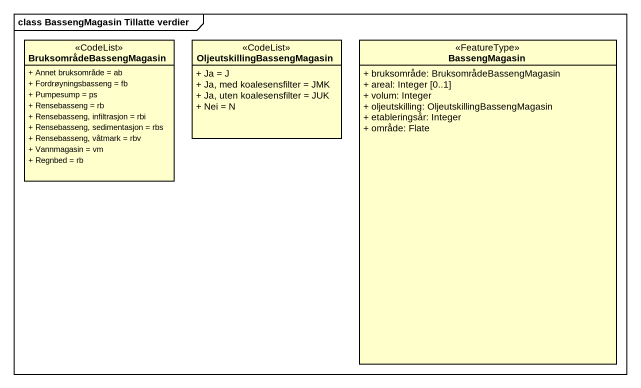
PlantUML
@startuml
mainframe class BassengMagasin Tillatte verdier
hide circle
hide empty members
skinparam classAttributeIconSize 0
class BruksområdeBassengMagasin <<CodeList>> {
  + Annet bruksområde = ab
  + Fordrøyningsbasseng = fb
  + Pumpesump = ps
  + Rensebasseng = rb
  + Rensebasseng, infiltrasjon = rbi
  + Rensebasseng, sedimentasjon = rbs
  + Rensebasseng, våtmark = rbv
  + Vannmagasin = vm
  + Regnbed = rb
}
class OljeutskillingBassengMagasin <<CodeList>> {
  + Ja = J
  + Ja, med koalesensfilter = JMK
  + Ja, uten koalesensfilter = JUK
  + Nei = N
}
class BassengMagasin <<FeatureType>> {
  + bruksområde: BruksområdeBassengMagasin
  + areal: Integer [0..1]
  + volum: Integer
  + oljeutskilling: OljeutskillingBassengMagasin
  + etableringsår: Integer
  + område: Flate
}
@enduml
